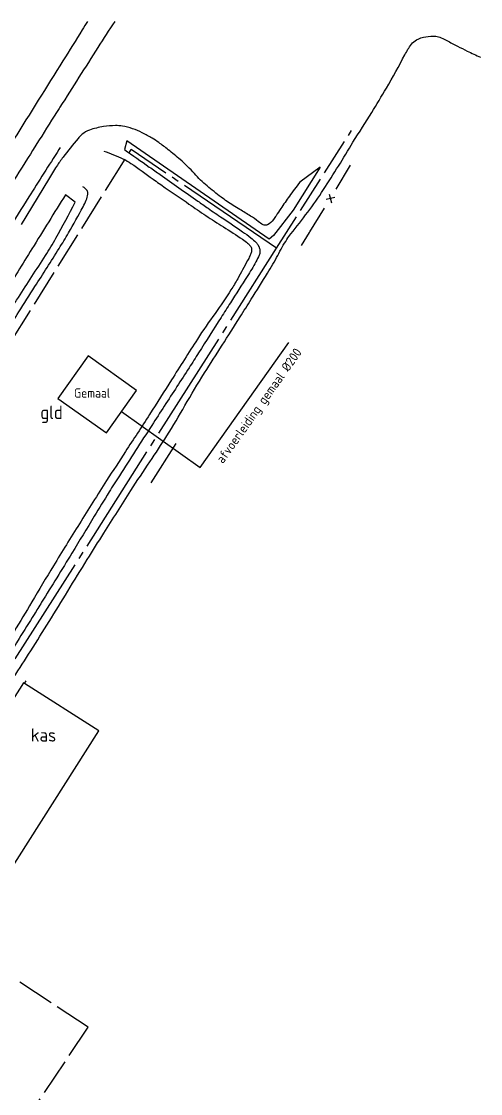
# Model space of a CAD drawing. Extents: x 109808 to 110111, y 466178 to 466443.
# Drawn here: x 110030 to 110091.8, y 466298.3 to 466442.6 of the extents above; entities that cross this region are included whole.
import ezdxf

# ---------------------------------------------------------------- set-up
doc = ezdxf.new("R2010")
doc.units = 0
doc.linetypes.add('KADPART', pattern=[6, 5, -1])
doc.linetypes.add('KADPROV', pattern=[18, 15, -1, 1, -1])
for name, color, linetype in [('bwk informatie', 7, 'Continuous'), ('gml afvoerleiding tekst', 7, 'Continuous'), ('TOPO', 8, 'Continuous')]:
    doc.layers.add(name, color=color, linetype=linetype)
doc.layers.add('gml afvoerleiding', color=7, linetype='Continuous', true_color=0x800080)
doc.styles.add('--', font='isocp.shx')
doc.styles.get("Standard").update_dxf_attribs({"font": 'isocp.shx'})
doc.linetypes.add('BESCH', pattern='A,2.5,[11,TOPOCAD.SHX,S=0.15,R=0,X=0,Y=0],2.5', length=5)
doc.linetypes.add('HAAG', pattern='A,4,-1,[5,TOPOCAD.SHX,S=0.5,R=0,X=-0.5,Y=-0.5],-1', length=6)

# ---------------------------------------------------------------- blocks, each defined once
blk = doc.blocks.new('HAAGGR', base_point=(85, 5))
at = {"layer": 'TOPO', "linetype": 'ByBlock'}
for p, q in [((85, 11.75), (85, 15.5)), ((84.578125, 10.695312), (85.421875, 9.851563)), ((85.421875, 10.695312), (84.578125, 9.851563)), ((85, 5), (85, 8.75))]:
    blk.add_line(p, q, dxfattribs=at)

msp = doc.modelspace()

# ---------------------------------------------------------------- linework, layer by layer
at = {"layer": 'gml afvoerleiding'}
msp.add_lwpolyline([(110043.48, 466390.09), (110054.05, 466382.59), (110065.97, 466399.38)], dxfattribs=at)
at = {"layer": 'TOPO', "linetype": 'Continuous'}
for points in [[(110042.56, 466442.58, 0.003911), (110040.3, 466439.09, 0.000011), (110035.2, 466431.05, 0.000514), (110035.09, 466430.88, 0.000631), (110032.41, 466426.64, -0.000708), (110030.03, 466422.85, -0.004273), (110027.24, 466418.52, 0.00468)], [(110028.97, 466354.32, 0.002054), (110031.28, 466357.92, 0.001884), (110033.74, 466361.85, 0.003241), (110036.25, 466365.93, -0.00309), (110038.88, 466370.2, -0.001893), (110041.1, 466373.75, -0.001168), (110044.75, 466379.48, -0.005954), (110047.3, 466383.35, 0.006637), (110049.57, 466386.83, 0.012968), (110052.01, 466390.9, -0.011997), (110054.64, 466395.29, -0.002129), (110057.01, 466399.01, 0.00208), (110059.43, 466402.83, 0.001081), (110060.92, 466405.2, 0.00073), (110063.12, 466408.73, 0.01796), (110064.49, 466411.11, -0.01988), (110065.72, 466413.26, -0.02824), (110066.26, 466414.01, 0.007114), (110068.52, 466416.91, 0.021265), (110070.63, 466419.97, 0.01501), (110074.59, 466426.35, 0.005399), (110077.13, 466430.35, 0.006747), (110079.09, 466433.6, 0.011999), (110081.58, 466438.1, -0.036493), (110082.46, 466439.53, -0.118811), (110083.14, 466440.11, -0.078828), (110084.39, 466440.51, -0.055082), (110085.74, 466440.58, -0.09692), (110086.48, 466440.38, -0.009773), (110087.22, 466440.01, 0.004954), (110088.66, 466439.26, 0.005822), (110089.98, 466438.6, 0.004367), (110091.76, 466437.77)], [(110070.17, 466423), (110066.58, 466417.21), (110063.93, 466413.79), (110063.33, 466413.31), (110044.2, 466426.54), (110043.87, 466425.35, -0.000313), (110047.22, 466423, -0.000716), (110048.68, 466421.98, -0.000074), (110053.73, 466418.42, 0.000269), (110055.12, 466417.45, 0.006661), (110057.01, 466416.16, -0.004604), (110059.75, 466414.3, -0.017371), (110060.86, 466413.48, -0.024614), (110061.59, 466412.84, -0.070287), (110061.87, 466412.47, -0.06184), (110062.04, 466412.05, -0.075489), (110062.09, 466411.59, -0.086316), (110061.99, 466411.14, -0.03033), (110061.55, 466410.23, -0.0137), (110060.39, 466408.29, -0.00064), (110058.12, 466404.74, 0.001153), (110056.86, 466402.76, 0.000587), (110053.85, 466398.01, -0.001384), (110052.57, 466395.99, -0.002549), (110050.93, 466393.45, 0.001244), (110047.55, 466388.24, 0.000994), (110043.19, 466381.46, 0.003122), (110041.81, 466379.28, 0.004254), (110039.81, 466376.01, -0.002825), (110036.81, 466371.06, -0.000147), (110032.74, 466364.44, -0.000593), (110031.73, 466362.81, -0.000143), (110029.71, 466359.55, -0.000099), (110026.81, 466354.87, -0.00024)], [(110070.17, 466423), (110067.44, 466420.95, 0.006643), (110066.05, 466419.07, 0.007854), (110064.89, 466417.4, 0.004354), (110064.27, 466416.45, -0.008294), (110063.93, 466415.95, -0.122626), (110063.11, 466415.23, -0.240668), (110062.52, 466415.23, -0.058406), (110061.86, 466415.67, 0.037158), (110060.84, 466416.4, 0.005595), (110059.38, 466417.28, -0.009087), (110058.51, 466417.82, -0.018867), (110056.87, 466418.95, -0.015124), (110054.99, 466420.45, -0.034215), (110053.28, 466422.11, 0.030345), (110051.38, 466423.99, 0.011097), (110049.76, 466425.33, 0.014522), (110048.48, 466426.3, 0.020724), (110047.6, 466426.87, 0.014251), (110046.27, 466427.6, 0.038739), (110044.97, 466428.15, 0.036594), (110043.6, 466428.5, 0.050947), (110042.67, 466428.57, 0.028594), (110041.06, 466428.43, 0.050924), (110039.17, 466427.96, 0.088754), (110038.19, 466427.4, 0.043704), (110037.63, 466426.84, 0.010791), (110035.62, 466424.33, 0.019109), (110034.75, 466423.09, 0.014102), (110033.67, 466421.33), (110029.97, 466415.26)], [(110035.23, 466425.61, 0.00021), (110035.07, 466425.36, 0.000455), (110031.01, 466418.97, 0.000037), (110025.25, 466409.88, 0.00205), (110025.15, 466409.72, 0.000134), (110024.33, 466408.4, 0.000019), (110018.52, 466399.06, 0.000009), (110015.01, 466393.4, 0.000015), (110012.88, 466389.97, 0.00237), (110010.3, 466385.77, -0.002226), (110007.55, 466381.31, -0.001958), (110005.75, 466378.43, 0.001014), (110002.26, 466372.88, 0.000602), (110000, 466369.25)], [(110041.09, 466425.15, -0.020015), (110043.73, 466424.07, -0.046516), (110044.75, 466423.49, -0.002984), (110047.72, 466421.38, 0.00537), (110049.37, 466420.21, 0.000557), (110052.55, 466418.02, 0.000783), (110054.82, 466416.47, 0.011051), (110057.19, 466414.94, -0.010132), (110059.77, 466413.27, -0.028349), (110060.44, 466412.76, -0.047312), (110060.79, 466412.39, -0.137238), (110060.97, 466411.98, -0.121488), (110060.91, 466411.47, -0.018598), (110060.73, 466411.02, -0.013101), (110060.42, 466410.4, -0.007992), (110059.1, 466407.97, -0.012592), (110058.2, 466406.46, -0.016167), (110056.06, 466403.31, 0.014619), (110053.68, 466399.84, 0.00236), (110050.2, 466394.36, -0.002782), (110047.25, 466389.71, -0.00157), (110044.01, 466384.72, 0.002009), (110041.48, 466380.82, 0.003017), (110037.81, 466375.01, 0.00314), (110034.33, 466369.36, 0.003296), (110031.41, 466364.48, -0.004053), (110029.03, 466360.52, -0.000327)], [(110000, 466356.2, 0.003111), (110002.86, 466360.66, 0.000296), (110006.12, 466365.8, 0.000567), (110007.82, 466368.49, 0.003194), (110012.27, 466375.67, -0.002887), (110017.2, 466383.62, -0.001853), (110020.84, 466389.38, 0.002073), (110024.1, 466394.53, 0.001445), (110026.29, 466398.04, -0.000927), (110029.68, 466403.51, -0.003067), (110031.84, 466406.92, 0.002048), (110035.08, 466412.03, 0.009674), (110036.36, 466414.15, 0.006002), (110038.31, 466417.63, 0.03475), (110038.73, 466418.54, 0.04153), (110038.96, 466419.35, 0.216537), (110038.84, 466419.82, 0.085906), (110038.28, 466420.33)], [(110000, 466358.1, 0.006175), (110003.3, 466363.12, 0.001429), (110007.04, 466369.01, 0.00207), (110009.59, 466373.09, 0.005991), (110012.85, 466378.48, -0.006378), (110015.91, 466383.54, -0.001735), (110019.34, 466389.02, 0.001522), (110023.26, 466395.26, 0.000955), (110025.72, 466399.21, -0.000795), (110028.66, 466403.96, -0.004822), (110029.61, 466405.45, 0.001274), (110033.25, 466411.09, 0.015461), (110034.66, 466413.44, 0.00774), (110037.26, 466418.26), (110035.94, 466419.27, -0.000186), (110031.44, 466412, -0.000443), (110029.52, 466408.91, -0.000005), (110020.56, 466394.52)], [(110026.34, 466354.11, 0.000023), (110021.37, 466346.12, 0.001472)]]:
    msp.add_lwpolyline(points, format="xyb", dxfattribs=at)
at = {"layer": 'TOPO', "linetype": 'BESCH'}
msp.add_lwpolyline([(110038.9, 466442.58, -0.000056), (110038.2, 466441.45, -0.000765), (110035.61, 466437.29, -0.000029), (110028.97, 466426.68, 0.00032), (110028.38, 466425.73, 0.001149), (110023.91, 466418.53, -0.001418), (110020.29, 466412.7, -0.000731), (110016.64, 466406.88, 0.000568), (110011.93, 466399.39, 0.000165), (110011.86, 466399.27, 0.000001), (110002.79, 466384.77, 0.000741), (110000, 466380.29)], format="xyb", dxfattribs=at)
at = {"layer": 'TOPO', "color": 8, "linetype": 'KADPART'}
msp.add_lwpolyline([(110064.34, 466412.07), (110074.41, 466427.9)], dxfattribs=at)
at = {"layer": 'TOPO', "linetype": 'KADPART'}
for points in [[(110000, 466353.67), (110044.77, 466425.37)], [(110029.76, 466293.49), (110039.01, 466307.27), (110009.84, 466326.46)]]:
    msp.add_lwpolyline(points, dxfattribs=at)
at = {"layer": 'TOPO', "color": 8, "linetype": 'KADPROV'}
msp.add_lwpolyline([(110064.34, 466412.07), (110044.77, 466425.37)], dxfattribs=at)
at = {"layer": 'TOPO', "color": 8, "linetype": 'HAAG'}
msp.add_lwpolyline([(110067.66, 466412.44), (110068.76, 466414.19), (110068.81, 466414.27)], dxfattribs=at)
at = {"layer": 'TOPO', "linetype": 'KADPROV'}
msp.add_lwpolyline([(110009.84, 466326.46), (110064.34, 466412.07)], dxfattribs=at)
at = {"layer": 'TOPO'}
msp.add_lwpolyline([(110045.51, 466392.95), (110038.98, 466397.58), (110034.93, 466391.87), (110041.46, 466387.24), (110045.51, 466392.95)], dxfattribs=at)
at = {"layer": 'TOPO', "linetype": 'HAAG'}
for points in [[(110047.48, 466380.49), (110050.84, 466385.81)], [(110030.43, 466353.53), (110030.65, 466353.87)]]:
    msp.add_lwpolyline(points, dxfattribs=at)
at = {"layer": 'TOPO', "linetype": 'Continuous'}
for points in [[(110020.51, 466338.23), (110014.82, 466329.3), (110024.96, 466322.84), (110040.45, 466347.14), (110030.43, 466353.53)], [(110030.43, 466353.53), (110030.31, 466353.61), (110020.51, 466338.23)]]:
    msp.add_lwpolyline(points, dxfattribs=at)

# ---------------------------------------------------------------- block references
at = {"layer": 'TOPO', "color": 8, "linetype": 'HAAG', "rotation": 328.5270999812969}
msp.add_blockref('HAAGGR', (110068.81, 466414.27), dxfattribs=at)

# ---------------------------------------------------------------- texts
at = {"layer": 'bwk informatie', "linetype": 'Continuous', "style": '--'}
msp.add_text('Gemaal', height=1.25, dxfattribs=at).set_placement((110037.1, 466391.97))
at = {"layer": 'gml afvoerleiding tekst', "linetype": 'Continuous', "style": '--'}
msp.add_text('afvoerleiding gemaal Ø200', height=1.25, rotation=54.6316, dxfattribs=at).set_placement((110057.12, 466383.01))
at = {"layer": 'TOPO', "linetype": 'Continuous'}
for s, p in [('gld', (110032.56, 466389.09)), ('kas', (110031.29, 466345.7))]:
    msp.add_text(s, height=1.8, dxfattribs=at).set_placement(p)

doc.saveas('drawing.dxf')
